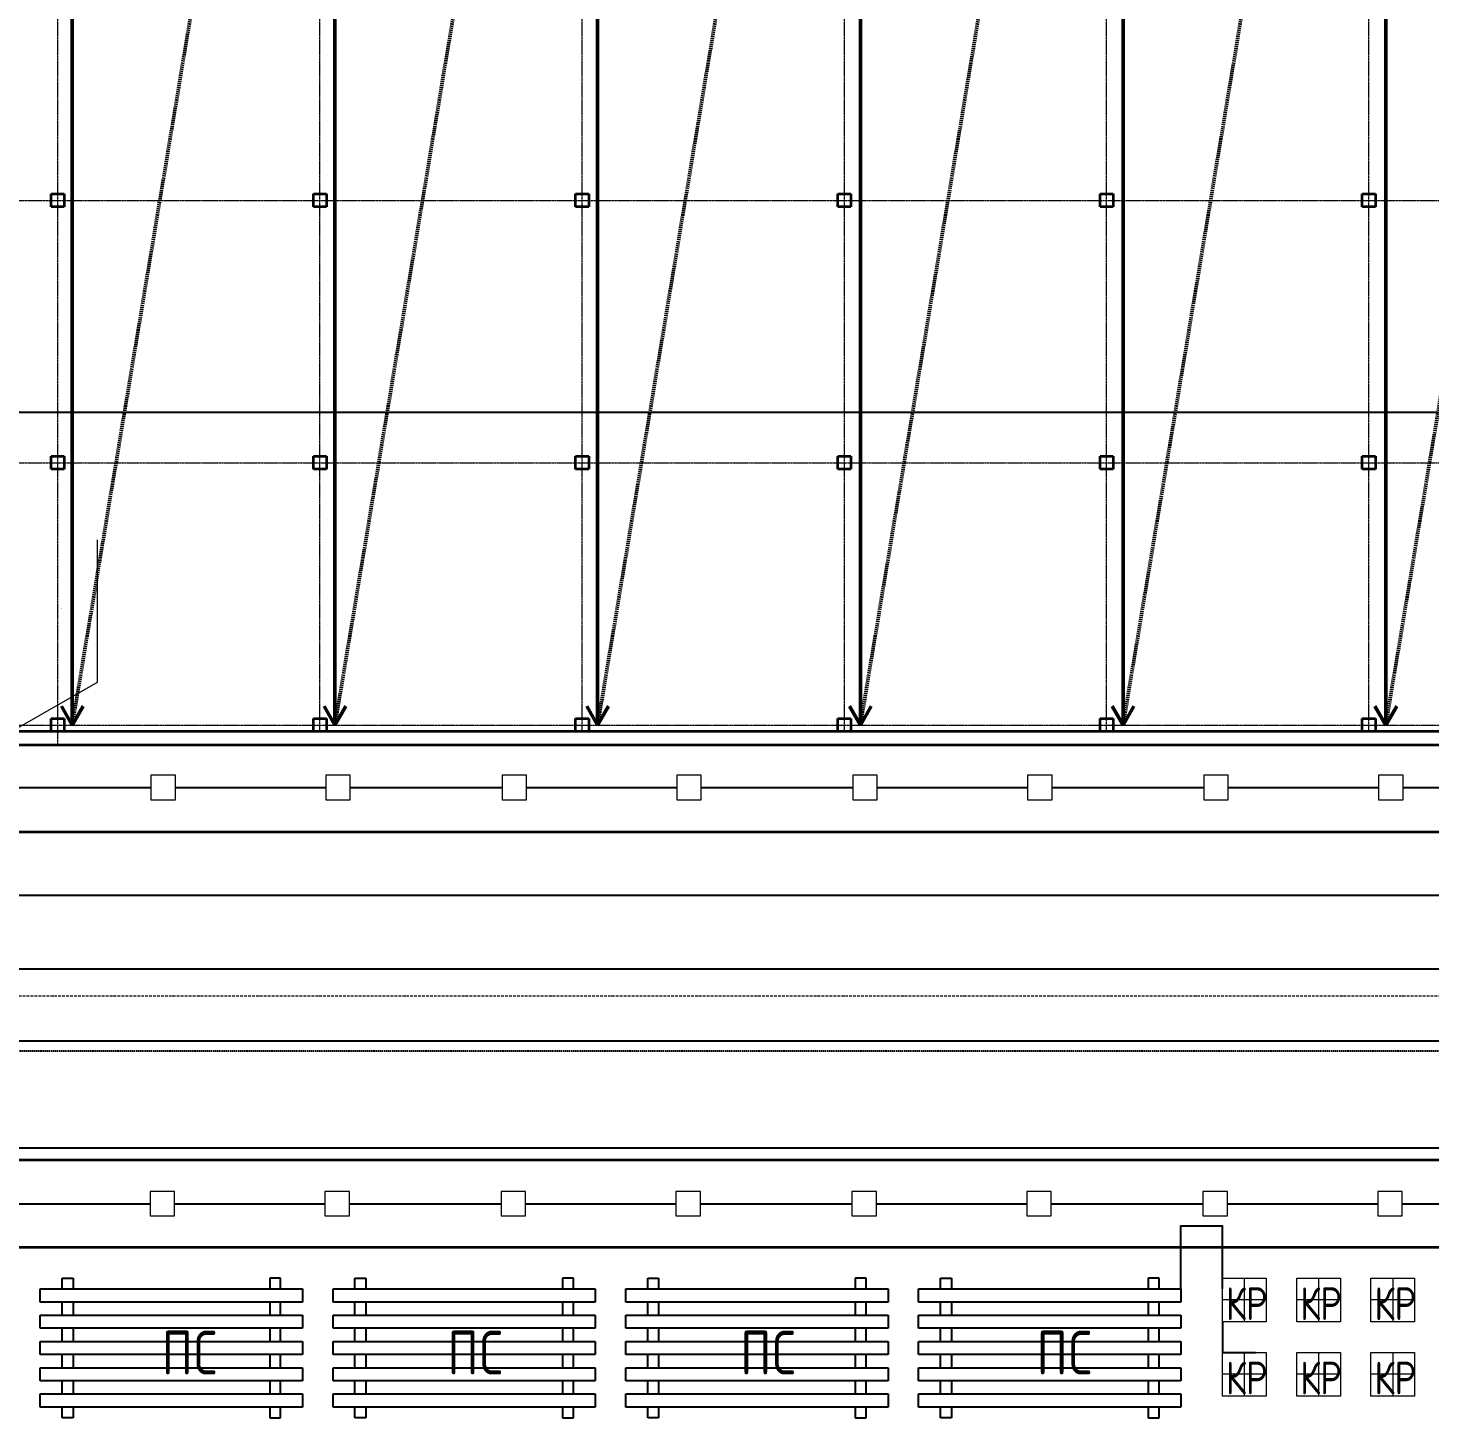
# Model space of a CAD drawing. Header units: millimetres. Extents: x -345369 to 252202, y 74562 to 424723.
# Drawn here: x -326359 to -319943, y 217933 to 224291 of the extents above; entities that cross this region are included whole.
import ezdxf

# ---------------------------------------------------------------- set-up
doc = ezdxf.new("R2010")
doc.units = ezdxf.units.MM
for name, pattern in [('ACAD_ISO10W100', [18, 12, -3, 0, -3]), ('DASHED2', [9.525, 6.35, -3.175]), ('GOST2.303 6', [12, 8, -1.5, 1, -1.5]), ('невидимая', [9.525, 6.35, -3.175])]:
    doc.linetypes.add(name, pattern=pattern)
doc.layers.add('0.3 мм', color=7, linetype='Continuous', lineweight=30)
doc.layers.add('1', color=7, linetype='Continuous')
doc.styles.add('2.5', font='isocpeur.TTF', dxfattribs={"height": 2})
doc.styles.add('ISOCPEUR', font='isocpeur.TTF', dxfattribs={"width": 0.8})
doc.dimstyles.new('М500 стройгенп', dxfattribs={"dimtxt": 2, "dimasz": 2, "dimexe": 1.25, "dimexo": 0.625, "dimtad": 1, "dimlfac": 500, "dimtxsty": '2.5', "dimblk": 'ARCHTICK', "dimcen": 2.5, "dimadec": 0, "dimazin": 0, "dimtfac": 1, "dimtmove": 0, "dimatfit": 3, "dimfxl": 1, "dimarcsym": 0})

# ---------------------------------------------------------------- blocks, each defined once
blk = doc.blocks.new('_ArchTick')
at = {"color": 0, "linetype": 'ByBlock', "const_width": 0.15}
blk.add_lwpolyline([(-0.5, -0.5), (0.5, 0.5)], dxfattribs=at)
blk = doc.blocks.new('*D576')
at = {"color": 0, "lineweight": -2, "transparency": 16777216}
for p, q in [((-329820.6, 222533.2), (-329820.6, 222533.8)), ((-308023.4, 222532.5), (-329820.6, 222532.5)), ((-308023.4, 222533.2), (-308023.4, 222533.8))]:
    blk.add_line(p, q, dxfattribs=at)
at = {"layer": 'Defpoints', "color": 0, "transparency": 16777216}
for p in [(-329820.6, 222532.5), (-329820.6, 222532.5), (-308023.4, 222532.5)]:
    blk.add_point(p, dxfattribs=at)
at = {"color": 0, "lineweight": -2, "transparency": 16777216, "xscale": 2, "yscale": 2, "zscale": 2, "rotation": 180}
blk.add_blockref('_ArchTick', (-329820.6, 222532.5), dxfattribs=at)
at = {"color": 0, "lineweight": -2, "transparency": 16777216, "xscale": 2, "yscale": 2, "zscale": 2}
blk.add_blockref('_ArchTick', (-308023.4, 222532.5), dxfattribs=at)
at = {"color": 0, "lineweight": 15, "transparency": 16777216, "insert": (-318922, 222534.2), "char_height": 2, "attachment_point": 5, "style": '2.5'}
blk.add_mtext('109000', dxfattribs=at)
blk = doc.blocks.new('*D659')
at = {"color": 0, "lineweight": -2, "transparency": 16777216}
for p, q in [((-321083.4, 218523.2), (-321083.4, 218813)), ((-321083.4, 218811.7), (-320893.4, 218811.7)), ((-320893.4, 218523.2), (-320893.4, 218813))]:
    blk.add_line(p, q, dxfattribs=at)
at = {"layer": 'Defpoints', "color": 0, "transparency": 16777216}
for p in [(-320893.4, 218811.7), (-321083.4, 218522.6), (-320893.4, 218522.6)]:
    blk.add_point(p, dxfattribs=at)
at = {"color": 0, "lineweight": -2, "transparency": 16777216, "xscale": 2, "yscale": 2, "zscale": 2, "rotation": 180}
blk.add_blockref('_ArchTick', (-321083.4, 218811.7), dxfattribs=at)
at = {"color": 0, "lineweight": -2, "transparency": 16777216, "xscale": 2, "yscale": 2, "zscale": 2}
blk.add_blockref('_ArchTick', (-320893.4, 218811.7), dxfattribs=at)
at = {"color": 0, "lineweight": 25, "transparency": 16777216, "insert": (-320988.4, 218813.4), "char_height": 2, "attachment_point": 5, "style": '2.5'}
blk.add_mtext('95000', dxfattribs=at)
blk = doc.blocks.new('*D683')
at = {"color": 0, "lineweight": -2, "transparency": 16777216}
for p, q in [((-328372.9, 219863.2), (-328372.9, 219988.8)), ((-328372.9, 219987.6), (-309473.9, 219987.6)), ((-309473.9, 219863.2), (-309473.9, 219988.8))]:
    blk.add_line(p, q, dxfattribs=at)
at = {"layer": 'Defpoints', "color": 0, "transparency": 16777216}
for p in [(-309473.9, 219987.6), (-328372.9, 219862.6), (-309473.9, 219862.6)]:
    blk.add_point(p, dxfattribs=at)
at = {"color": 0, "lineweight": -2, "transparency": 16777216, "xscale": 2, "yscale": 2, "zscale": 2, "rotation": 180}
blk.add_blockref('_ArchTick', (-328372.9, 219987.6), dxfattribs=at)
at = {"color": 0, "lineweight": -2, "transparency": 16777216, "xscale": 2, "yscale": 2, "zscale": 2}
blk.add_blockref('_ArchTick', (-309473.9, 219987.6), dxfattribs=at)
at = {"color": 0, "lineweight": 20, "transparency": 16777216, "insert": (-318923.4, 219989.2), "char_height": 2, "attachment_point": 5, "style": '2.5'}
blk.add_mtext('94500', dxfattribs=at)
blk = doc.blocks.new('*D684')
at = {"color": 0, "lineweight": -2, "transparency": 16777216}
for p, q in [((-329548.4, 220612), (-329548.4, 220322.5)), ((-308298.4, 220612), (-308298.4, 220322.5)), ((-329548.4, 220323.7), (-308298.4, 220323.7))]:
    blk.add_line(p, q, dxfattribs=at)
at = {"layer": 'Defpoints', "color": 0, "transparency": 16777216}
for p in [(-329548.4, 220612.6), (-308298.4, 220612.6), (-308298.4, 220323.7)]:
    blk.add_point(p, dxfattribs=at)
at = {"color": 0, "lineweight": -2, "transparency": 16777216, "xscale": 2, "yscale": 2, "zscale": 2, "rotation": 180}
blk.add_blockref('_ArchTick', (-329548.4, 220323.7), dxfattribs=at)
at = {"color": 0, "lineweight": -2, "transparency": 16777216, "xscale": 2, "yscale": 2, "zscale": 2}
blk.add_blockref('_ArchTick', (-308298.4, 220323.7), dxfattribs=at)
at = {"color": 0, "lineweight": 20, "transparency": 16777216, "insert": (-318923.4, 220325.3), "char_height": 2, "attachment_point": 5, "style": '2.5'}
blk.add_mtext('10625000', dxfattribs=at)
blk = doc.blocks.new('*D598')
at = {"color": 0, "lineweight": -2, "transparency": 16777216}
for p, q in [((-326417, 221102.6), (-326417.6, 221102.6)), ((-326416.4, 221072.6), (-326416.4, 221102.6)), ((-326417, 221072.6), (-326417.6, 221072.6))]:
    blk.add_line(p, q, dxfattribs=at)
at = {"layer": 'Defpoints', "color": 0, "transparency": 16777216}
for p in [(-326416.4, 221102.6), (-326416.4, 221102.6), (-326416.4, 221072.6)]:
    blk.add_point(p, dxfattribs=at)
at = {"color": 0, "lineweight": -2, "transparency": 16777216, "xscale": 2, "yscale": 2, "zscale": 2}
for p, rotation in [((-326416.4, 221102.6), 90), ((-326416.4, 221072.6), 270)]:
    blk.add_blockref('_ArchTick', p, dxfattribs=dict(at, rotation=rotation))
at = {"color": 0, "lineweight": 20, "transparency": 16777216, "insert": (-326207.1, 221635.4), "char_height": 2, "attachment_point": 5, "rotation": 90, "style": '2.5'}
blk.add_mtext('200', dxfattribs=at)
blk = doc.blocks.new('*D599')
at = {"color": 0, "lineweight": -2, "transparency": 16777216}
for p, q in [((-329823.4, 220319), (-329823.4, 219654.3)), ((-319023.4, 220319), (-319023.4, 219654.3)), ((-319023.4, 219655.5), (-329823.4, 219655.5))]:
    blk.add_line(p, q, dxfattribs=at)
at = {"layer": 'Defpoints', "color": 0, "transparency": 16777216}
for p in [(-329823.4, 220319.7), (-319023.4, 220319.7), (-329823.4, 219655.5)]:
    blk.add_point(p, dxfattribs=at)
at = {"color": 0, "lineweight": -2, "transparency": 16777216, "xscale": 2, "yscale": 2, "zscale": 2, "rotation": 180}
blk.add_blockref('_ArchTick', (-329823.4, 219655.5), dxfattribs=at)
at = {"color": 0, "lineweight": -2, "transparency": 16777216, "xscale": 2, "yscale": 2, "zscale": 2}
blk.add_blockref('_ArchTick', (-319023.4, 219655.5), dxfattribs=at)
at = {"color": 0, "lineweight": 20, "transparency": 16777216, "insert": (-324423.4, 219657.2), "char_height": 2, "attachment_point": 5, "style": '2.5'}
blk.add_mtext('5400000', dxfattribs=at)
blk = doc.blocks.new('*D600')
at = {"color": 0, "lineweight": -2, "transparency": 16777216}
for p, q in [((-308023.4, 223598), (-308023.4, 219166.8)), ((-329823.4, 219654.9), (-329823.4, 219166.8)), ((-329823.4, 219168), (-308023.4, 219168))]:
    blk.add_line(p, q, dxfattribs=at)
at = {"layer": 'Defpoints', "color": 0, "transparency": 16777216}
for p in [(-308023.4, 223598.7), (-329823.4, 219655.5), (-308023.4, 219168)]:
    blk.add_point(p, dxfattribs=at)
at = {"color": 0, "lineweight": -2, "transparency": 16777216, "xscale": 2, "yscale": 2, "zscale": 2, "rotation": 180}
blk.add_blockref('_ArchTick', (-329823.4, 219168), dxfattribs=at)
at = {"color": 0, "lineweight": -2, "transparency": 16777216, "xscale": 2, "yscale": 2, "zscale": 2}
blk.add_blockref('_ArchTick', (-308023.4, 219168), dxfattribs=at)
at = {"color": 0, "lineweight": 20, "transparency": 16777216, "insert": (-318923.4, 219169.6), "char_height": 2, "attachment_point": 5, "style": '2.5'}
blk.add_mtext('10900000', dxfattribs=at)

msp = doc.modelspace()

# ---------------------------------------------------------------- linework, layer by layer
at = {"linetype": 'GOST2.303 6', "lineweight": 20}
for p, q in [((-326223.408323, 221012.578109), (-326223.408323, 228302.578109)), ((-325023.408323, 221072.578109), (-325023.408323, 228302.578109)), ((-323823.408323, 221072.578109), (-323823.408323, 228302.578109)), ((-322623.408323, 221072.578109), (-322623.408323, 228302.578109)), ((-321423.408323, 221072.578109), (-321423.408323, 228302.578109)), ((-320223.408323, 221072.578109), (-320223.408323, 228302.578109)), ((-329853.408323, 223502.578109), (-308822.519115, 223502.578109)), ((-329853.408323, 222302.578109), (-309144.053104, 222302.578109)), ((-329823.408323, 221102.578109), (-309465.587092, 221102.578109)), ((-329823.408323, 221102.578109), (-309465.587092, 221102.578109))]:
    msp.add_line(p, q, dxfattribs=at)
at = {"lineweight": 50}
for p, q in [((-326156.894628, 221102.578109), (-326156.894628, 228302.578109)), ((-324954.648145, 221102.578109), (-324954.648145, 228302.578109)), ((-323752.401663, 221102.578109), (-323752.401663, 228302.578109)), ((-322550.15518, 221102.578109), (-322550.15518, 228302.578109)), ((-321347.908698, 221102.578109), (-321347.908698, 228302.578109)), ((-320145.662215, 221102.578109), (-320145.662215, 228302.578109)), ((-326156.894628, 221102.578109), (-326206.894628, 221189.180649)), ((-326156.894628, 221102.578109), (-326106.894628, 221189.180649)), ((-324954.648145, 221102.578109), (-325004.648145, 221189.180649)), ((-324954.648145, 221102.578109), (-324904.648145, 221189.180649)), ((-323752.401663, 221102.578109), (-323802.401663, 221189.180649)), ((-323752.401663, 221102.578109), (-323702.401663, 221189.180649)), ((-322550.15518, 221102.578109), (-322600.15518, 221189.180649)), ((-322550.15518, 221102.578109), (-322500.15518, 221189.180649)), ((-321347.908698, 221102.578109), (-321397.908698, 221189.180649)), ((-321347.908698, 221102.578109), (-321297.908698, 221189.180649)), ((-320145.662215, 221102.578109), (-320195.662215, 221189.180649)), ((-320145.662215, 221102.578109), (-320095.662215, 221189.180649))]:
    msp.add_line(p, q, dxfattribs=at)
at = {"linetype": 'невидимая', "lineweight": 50}
for p, q in [((-326156.894628, 221102.578109), (-324954.648145, 228302.578109)), ((-324954.648145, 221102.578109), (-323752.401663, 228302.578109)), ((-323752.401663, 221102.578109), (-322550.15518, 228302.578109)), ((-322550.15518, 221102.578109), (-321347.908698, 228302.578109)), ((-321347.908698, 221102.578109), (-320145.662215, 228302.578109)), ((-320145.662215, 221102.578109), (-318943.415732, 228302.578109))]:
    msp.add_line(p, q, dxfattribs=at)
at = {"lineweight": 35}
for p, q in [((-326253.408323, 223532.578109), (-326193.408323, 223532.578109)), ((-326253.408323, 223472.578109), (-326253.408323, 223532.578109)), ((-326193.408323, 223532.578109), (-326193.408323, 223472.578109)), ((-325053.408323, 223532.578109), (-324993.408323, 223532.578109)), ((-325053.408323, 223472.578109), (-325053.408323, 223532.578109)), ((-324993.408323, 223532.578109), (-324993.408323, 223472.578109)), ((-323853.408323, 223532.578109), (-323793.408323, 223532.578109)), ((-323853.408323, 223472.578109), (-323853.408323, 223532.578109)), ((-323793.408323, 223532.578109), (-323793.408323, 223472.578109)), ((-322653.408323, 223532.578109), (-322593.408323, 223532.578109)), ((-322653.408323, 223472.578109), (-322653.408323, 223532.578109)), ((-322593.408323, 223532.578109), (-322593.408323, 223472.578109)), ((-321453.408323, 223532.578109), (-321393.408323, 223532.578109)), ((-321453.408323, 223472.578109), (-321453.408323, 223532.578109)), ((-321393.408323, 223532.578109), (-321393.408323, 223472.578109)), ((-320253.408323, 223532.578109), (-320193.408323, 223532.578109)), ((-320253.408323, 223472.578109), (-320253.408323, 223532.578109)), ((-320193.408323, 223532.578109), (-320193.408323, 223472.578109)), ((-326193.408323, 223472.578109), (-326253.408323, 223472.578109)), ((-324993.408323, 223472.578109), (-325053.408323, 223472.578109)), ((-323793.408323, 223472.578109), (-323853.408323, 223472.578109)), ((-322593.408323, 223472.578109), (-322653.408323, 223472.578109)), ((-321393.408323, 223472.578109), (-321453.408323, 223472.578109)), ((-320193.408323, 223472.578109), (-320253.408323, 223472.578109)), ((-326253.408323, 222332.578109), (-326193.408323, 222332.578109)), ((-326253.408323, 222272.578109), (-326253.408323, 222332.578109)), ((-326193.408323, 222332.578109), (-326193.408323, 222272.578109)), ((-325053.408323, 222332.578109), (-324993.408323, 222332.578109)), ((-325053.408323, 222272.578109), (-325053.408323, 222332.578109)), ((-324993.408323, 222332.578109), (-324993.408323, 222272.578109)), ((-323853.408323, 222332.578109), (-323793.408323, 222332.578109)), ((-323853.408323, 222272.578109), (-323853.408323, 222332.578109)), ((-323793.408323, 222332.578109), (-323793.408323, 222272.578109)), ((-322653.408323, 222332.578109), (-322593.408323, 222332.578109)), ((-322653.408323, 222272.578109), (-322653.408323, 222332.578109)), ((-322593.408323, 222332.578109), (-322593.408323, 222272.578109)), ((-321453.408323, 222332.578109), (-321393.408323, 222332.578109)), ((-321453.408323, 222272.578109), (-321453.408323, 222332.578109)), ((-321393.408323, 222332.578109), (-321393.408323, 222272.578109)), ((-320253.408323, 222332.578109), (-320193.408323, 222332.578109)), ((-320253.408323, 222272.578109), (-320253.408323, 222332.578109)), ((-320193.408323, 222332.578109), (-320193.408323, 222272.578109)), ((-326193.408323, 222272.578109), (-326253.408323, 222272.578109)), ((-324993.408323, 222272.578109), (-325053.408323, 222272.578109)), ((-323793.408323, 222272.578109), (-323853.408323, 222272.578109)), ((-322593.408323, 222272.578109), (-322653.408323, 222272.578109)), ((-321393.408323, 222272.578109), (-321453.408323, 222272.578109)), ((-320193.408323, 222272.578109), (-320253.408323, 222272.578109)), ((-326253.408323, 221132.578109), (-326193.408323, 221132.578109)), ((-326253.408323, 221072.578109), (-326253.408323, 221132.578109)), ((-326193.408323, 221132.578109), (-326193.408323, 221072.578109)), ((-325053.408323, 221132.578109), (-324993.408323, 221132.578109)), ((-325053.408323, 221072.578109), (-325053.408323, 221132.578109)), ((-324993.408323, 221132.578109), (-324993.408323, 221072.578109)), ((-323853.408323, 221132.578109), (-323793.408323, 221132.578109)), ((-323853.408323, 221072.578109), (-323853.408323, 221132.578109)), ((-323793.408323, 221132.578109), (-323793.408323, 221072.578109)), ((-322653.408323, 221132.578109), (-322593.408323, 221132.578109)), ((-322653.408323, 221072.578109), (-322653.408323, 221132.578109)), ((-322593.408323, 221132.578109), (-322593.408323, 221072.578109)), ((-321453.408323, 221132.578109), (-321393.408323, 221132.578109)), ((-321453.408323, 221072.578109), (-321453.408323, 221132.578109)), ((-321393.408323, 221132.578109), (-321393.408323, 221072.578109)), ((-320253.408323, 221132.578109), (-320193.408323, 221132.578109)), ((-320253.408323, 221072.578109), (-320253.408323, 221132.578109)), ((-320193.408323, 221132.578109), (-320193.408323, 221072.578109)), ((-309473.625442, 221072.578109), (-329853.408323, 221072.578109)), ((-309473.625442, 221072.578109), (-329853.408323, 221072.578109)), ((-326193.408323, 221072.578109), (-326253.408323, 221072.578109)), ((-324993.408323, 221072.578109), (-325053.408323, 221072.578109)), ((-323793.408323, 221072.578109), (-323853.408323, 221072.578109)), ((-322593.408323, 221072.578109), (-322653.408323, 221072.578109)), ((-321393.408323, 221072.578109), (-321453.408323, 221072.578109)), ((-320193.408323, 221072.578109), (-320253.408323, 221072.578109)), ((-329913.408323, 221012.578109), (-309489.702141, 221012.578109)), ((-318923.408323, 220612.578109), (-329548.408323, 220612.578109)), ((-318923.408323, 219112.578109), (-329548.408323, 219112.578109)), ((-318923.408323, 218712.578109), (-329123.408323, 218712.578109))]:
    msp.add_line(p, q, dxfattribs=at)
at = {"lineweight": 20}
for p, q in [((-326041.399816, 221298.681064), (-326041.399816, 221949.035578)), ((-326416.399816, 221083.131013), (-326041.399816, 221298.681064)), ((-325684.865542, 220872.654223), (-325796.865356, 220872.654223)), ((-324078.069067, 220872.654223), (-324190.06888, 220872.654223)), ((-322472.866729, 220872.654223), (-322584.866542, 220872.654223)), ((-320866.210912, 220872.654223), (-320978.210726, 220872.654223)), ((-325684.865542, 220816.654316), (-324996.866689, 220816.654316)), ((-324078.069067, 220816.654316), (-323390.070214, 220816.654316)), ((-322472.866729, 220816.654316), (-321784.867875, 220816.654316)), ((-320866.210912, 220816.654316), (-320178.212059, 220816.654316)), ((-325688.831711, 218968.578016), (-325800.831525, 218968.578016)), ((-325688.831711, 218912.578109), (-325000.832858, 218912.578109)), ((-324082.035236, 218968.578016), (-324194.035049, 218968.578016)), ((-324082.035236, 218912.578109), (-323394.036383, 218912.578109)), ((-322476.832898, 218968.578016), (-322588.832711, 218968.578016)), ((-322476.832898, 218912.578109), (-321788.834044, 218912.578109)), ((-320870.177081, 218968.578016), (-320982.176895, 218968.578016)), ((-320870.177081, 218912.578109), (-320182.178228, 218912.578109))]:
    msp.add_line(p, q, dxfattribs=at)
at = {"lineweight": 13}
for p, q in [((-325796.865356, 220872.654223), (-325796.865356, 220760.654409)), ((-325684.865542, 220760.654409), (-325684.865542, 220872.654223)), ((-324884.866876, 220872.654223), (-324996.866689, 220872.654223)), ((-324996.866689, 220872.654223), (-324996.866689, 220760.654409)), ((-324884.866876, 220760.654409), (-324884.866876, 220872.654223)), ((-324190.06888, 220872.654223), (-324190.06888, 220760.654409)), ((-324078.069067, 220760.654409), (-324078.069067, 220872.654223)), ((-323278.0704, 220872.654223), (-323390.070214, 220872.654223)), ((-323390.070214, 220872.654223), (-323390.070214, 220760.654409)), ((-323278.0704, 220760.654409), (-323278.0704, 220872.654223)), ((-322584.866542, 220872.654223), (-322584.866542, 220760.654409)), ((-322472.866729, 220760.654409), (-322472.866729, 220872.654223)), ((-321672.868062, 220872.654223), (-321784.867875, 220872.654223)), ((-321784.867875, 220872.654223), (-321784.867875, 220760.654409)), ((-321672.868062, 220760.654409), (-321672.868062, 220872.654223)), ((-320978.210726, 220872.654223), (-320978.210726, 220760.654409)), ((-320866.210912, 220760.654409), (-320866.210912, 220872.654223)), ((-320066.212246, 220872.654223), (-320178.212059, 220872.654223)), ((-320178.212059, 220872.654223), (-320178.212059, 220760.654409)), ((-320066.212246, 220760.654409), (-320066.212246, 220872.654223)), ((-325796.865356, 220760.654409), (-325684.865542, 220760.654409)), ((-324996.866689, 220760.654409), (-324884.866876, 220760.654409)), ((-324190.06888, 220760.654409), (-324078.069067, 220760.654409)), ((-323390.070214, 220760.654409), (-323278.0704, 220760.654409)), ((-322584.866542, 220760.654409), (-322472.866729, 220760.654409)), ((-321784.867875, 220760.654409), (-321672.868062, 220760.654409)), ((-320978.210726, 220760.654409), (-320866.210912, 220760.654409)), ((-320178.212059, 220760.654409), (-320066.212246, 220760.654409)), ((-325800.831525, 218968.578016), (-325800.831525, 218856.578202)), ((-325688.831711, 218856.578202), (-325688.831711, 218968.578016)), ((-324888.833045, 218968.578016), (-325000.832858, 218968.578016)), ((-325000.832858, 218968.578016), (-325000.832858, 218856.578202)), ((-324888.833045, 218856.578202), (-324888.833045, 218968.578016)), ((-324194.035049, 218968.578016), (-324194.035049, 218856.578202)), ((-324082.035236, 218856.578202), (-324082.035236, 218968.578016)), ((-323282.036569, 218968.578016), (-323394.036383, 218968.578016)), ((-323394.036383, 218968.578016), (-323394.036383, 218856.578202)), ((-323282.036569, 218856.578202), (-323282.036569, 218968.578016)), ((-322588.832711, 218968.578016), (-322588.832711, 218856.578202)), ((-322476.832898, 218856.578202), (-322476.832898, 218968.578016)), ((-321676.834231, 218968.578016), (-321788.834044, 218968.578016)), ((-321788.834044, 218968.578016), (-321788.834044, 218856.578202)), ((-321676.834231, 218856.578202), (-321676.834231, 218968.578016)), ((-320982.176895, 218968.578016), (-320982.176895, 218856.578202)), ((-320870.177081, 218856.578202), (-320870.177081, 218968.578016)), ((-320070.178415, 218968.578016), (-320182.178228, 218968.578016)), ((-320182.178228, 218968.578016), (-320182.178228, 218856.578202)), ((-320070.178415, 218856.578202), (-320070.178415, 218968.578016)), ((-325800.831525, 218856.578202), (-325688.831711, 218856.578202)), ((-325000.832858, 218856.578202), (-324888.833045, 218856.578202)), ((-324194.035049, 218856.578202), (-324082.035236, 218856.578202)), ((-323394.036383, 218856.578202), (-323282.036569, 218856.578202)), ((-322588.832711, 218856.578202), (-322476.832898, 218856.578202)), ((-321788.834044, 218856.578202), (-321676.834231, 218856.578202)), ((-320982.176895, 218856.578202), (-320870.177081, 218856.578202)), ((-320182.178228, 218856.578202), (-320070.178415, 218856.578202)), ((-320893.408323, 218372.578442), (-320893.408323, 218572.578109)), ((-320893.408323, 218572.578109), (-320693.408656, 218572.578109)), ((-320793.40849, 218572.578109), (-320793.40849, 218372.578442)), ((-320693.408656, 218572.578109), (-320693.408656, 218372.578442)), ((-320553.408656, 218372.578442), (-320553.408656, 218572.578109)), ((-320553.408656, 218572.578109), (-320353.40899, 218572.578109)), ((-320453.408823, 218572.578109), (-320453.408823, 218372.578442)), ((-320353.40899, 218572.578109), (-320353.40899, 218372.578442)), ((-320213.40899, 218372.578442), (-320213.40899, 218572.578109)), ((-320213.40899, 218572.578109), (-320013.409323, 218572.578109)), ((-320113.409156, 218572.578109), (-320113.409156, 218372.578442)), ((-320013.409323, 218572.578109), (-320013.409323, 218372.578442)), ((-320693.408656, 218472.578276), (-320893.408323, 218472.578276)), ((-320353.40899, 218472.578276), (-320553.408656, 218472.578276)), ((-320013.409323, 218472.578276), (-320213.40899, 218472.578276)), ((-320693.408656, 218372.578442), (-320893.408323, 218372.578442)), ((-320353.40899, 218372.578442), (-320553.408656, 218372.578442)), ((-320013.409323, 218372.578442), (-320213.40899, 218372.578442)), ((-320893.408323, 218032.578776), (-320893.408323, 218232.578442)), ((-320893.408323, 218232.578442), (-320693.408656, 218232.578442)), ((-320793.40849, 218232.578442), (-320793.40849, 218032.578776)), ((-320693.408656, 218232.578442), (-320693.408656, 218032.578776)), ((-320553.408656, 218032.578776), (-320553.408656, 218232.578442)), ((-320553.408656, 218232.578442), (-320353.40899, 218232.578442)), ((-320453.408823, 218232.578442), (-320453.408823, 218032.578776)), ((-320353.40899, 218232.578442), (-320353.40899, 218032.578776)), ((-320213.40899, 218032.578776), (-320213.40899, 218232.578442)), ((-320213.40899, 218232.578442), (-320013.409323, 218232.578442)), ((-320113.409156, 218232.578442), (-320113.409156, 218032.578776)), ((-320013.409323, 218232.578442), (-320013.409323, 218032.578776)), ((-320693.408656, 218132.578609), (-320893.408323, 218132.578609)), ((-320353.40899, 218132.578609), (-320553.408656, 218132.578609)), ((-320013.409323, 218132.578609), (-320213.40899, 218132.578609)), ((-320693.408656, 218032.578776), (-320893.408323, 218032.578776)), ((-320353.40899, 218032.578776), (-320553.408656, 218032.578776)), ((-320013.409323, 218032.578776), (-320213.40899, 218032.578776))]:
    msp.add_line(p, q, dxfattribs=at)
at = {"lineweight": 25}
for p, q in [((-326489.975441, 220816.654316), (-325796.865356, 220816.654316)), ((-325684.865542, 220816.654316), (-324996.866689, 220816.654316)), ((-324884.866876, 220816.654316), (-324190.06888, 220816.654316)), ((-324078.069067, 220816.654316), (-323390.070214, 220816.654316)), ((-323278.0704, 220816.654316), (-322584.866542, 220816.654316)), ((-322472.866729, 220816.654316), (-321784.867875, 220816.654316)), ((-321672.868062, 220816.654316), (-320978.210726, 220816.654316)), ((-320866.210912, 220816.654316), (-320178.212059, 220816.654316)), ((-320066.212246, 220816.654316), (-319376.102889, 220816.654316)), ((-326493.94161, 218912.578109), (-325800.831525, 218912.578109)), ((-325688.831711, 218912.578109), (-325000.832858, 218912.578109)), ((-324888.833045, 218912.578109), (-324194.035049, 218912.578109)), ((-324082.035236, 218912.578109), (-323394.036383, 218912.578109)), ((-323282.036569, 218912.578109), (-322588.832711, 218912.578109)), ((-322476.832898, 218912.578109), (-321788.834044, 218912.578109)), ((-321676.834231, 218912.578109), (-320982.176895, 218912.578109)), ((-320870.177081, 218912.578109), (-320182.178228, 218912.578109)), ((-320070.178415, 218912.578109), (-319380.069058, 218912.578109)), ((-320893.408323, 218372.578442), (-320893.408323, 218232.578442)), ((-320893.408323, 218232.578442), (-320741.132804, 218232.578442))]:
    msp.add_line(p, q, dxfattribs=at)
at = {"linetype": 'ACAD_ISO10W100', "lineweight": 20}
msp.add_line((-308398.408323, 219862.578109), (-329448.408323, 219862.578109), dxfattribs=at)
at = {"linetype": 'DASHED2', "lineweight": 25}
msp.add_line((-331313.408323, 219612.578109), (-306533.408323, 219612.578109), dxfattribs=at)
at = {"layer": '0.3 мм', "lineweight": 25}
for p, q in [((-326203.408323, 218522.578109), (-326203.408323, 218572.578109)), ((-326203.408323, 218572.578109), (-326153.408323, 218572.578109)), ((-326153.408323, 218572.578109), (-326153.408323, 218522.578109)), ((-325203.408323, 218572.578109), (-325253.408323, 218572.578109)), ((-325253.408323, 218572.578109), (-325253.408323, 218522.578109)), ((-325203.408323, 218522.578109), (-325203.408323, 218572.578109)), ((-324863.408323, 218522.578109), (-324863.408323, 218572.578109)), ((-324863.408323, 218572.578109), (-324813.408323, 218572.578109)), ((-324813.408323, 218572.578109), (-324813.408323, 218522.578109)), ((-323863.408323, 218572.578109), (-323913.408323, 218572.578109)), ((-323913.408323, 218572.578109), (-323913.408323, 218522.578109)), ((-323863.408323, 218522.578109), (-323863.408323, 218572.578109)), ((-323523.408323, 218522.578109), (-323523.408323, 218572.578109)), ((-323523.408323, 218572.578109), (-323473.408323, 218572.578109)), ((-323473.408323, 218572.578109), (-323473.408323, 218522.578109)), ((-322523.408323, 218572.578109), (-322573.408323, 218572.578109)), ((-322573.408323, 218572.578109), (-322573.408323, 218522.578109)), ((-322523.408323, 218522.578109), (-322523.408323, 218572.578109)), ((-322183.408323, 218522.578109), (-322183.408323, 218572.578109)), ((-322183.408323, 218572.578109), (-322133.408323, 218572.578109)), ((-322133.408323, 218572.578109), (-322133.408323, 218522.578109)), ((-321183.408323, 218572.578109), (-321233.408323, 218572.578109)), ((-321233.408323, 218572.578109), (-321233.408323, 218522.578109)), ((-321183.408323, 218522.578109), (-321183.408323, 218572.578109)), ((-326303.408323, 218522.578109), (-325103.408323, 218522.578109)), ((-326303.408323, 218462.578109), (-326303.408323, 218522.578109)), ((-325103.408323, 218462.578109), (-326303.408323, 218462.578109)), ((-326203.408323, 218402.578109), (-326203.408323, 218462.578109)), ((-326153.408323, 218462.578109), (-326153.408323, 218402.578109)), ((-325253.408323, 218462.578109), (-325253.408323, 218402.578109)), ((-325203.408323, 218402.578109), (-325203.408323, 218462.578109)), ((-325103.408323, 218522.578109), (-325103.408323, 218462.578109)), ((-325103.408323, 218522.578109), (-325103.408323, 218495.905551)), ((-324963.408323, 218522.578109), (-323763.408323, 218522.578109)), ((-324963.408323, 218462.578109), (-324963.408323, 218522.578109)), ((-323763.408323, 218462.578109), (-324963.408323, 218462.578109)), ((-324863.408323, 218402.578109), (-324863.408323, 218462.578109)), ((-324813.408323, 218462.578109), (-324813.408323, 218402.578109)), ((-323913.408323, 218462.578109), (-323913.408323, 218402.578109)), ((-323863.408323, 218402.578109), (-323863.408323, 218462.578109)), ((-323763.408323, 218522.578109), (-323763.408323, 218462.578109)), ((-323763.408323, 218522.578109), (-323763.408323, 218495.905551)), ((-323623.408323, 218522.578109), (-322423.408323, 218522.578109)), ((-323623.408323, 218462.578109), (-323623.408323, 218522.578109)), ((-322423.408323, 218462.578109), (-323623.408323, 218462.578109)), ((-323523.408323, 218402.578109), (-323523.408323, 218462.578109)), ((-323473.408323, 218462.578109), (-323473.408323, 218402.578109)), ((-322573.408323, 218462.578109), (-322573.408323, 218402.578109)), ((-322523.408323, 218402.578109), (-322523.408323, 218462.578109)), ((-322423.408323, 218522.578109), (-322423.408323, 218462.578109)), ((-322423.408323, 218522.578109), (-322423.408323, 218495.905551)), ((-322283.408323, 218522.578109), (-321083.408323, 218522.578109)), ((-322283.408323, 218462.578109), (-322283.408323, 218522.578109)), ((-321083.408323, 218462.578109), (-322283.408323, 218462.578109)), ((-322183.408323, 218402.578109), (-322183.408323, 218462.578109)), ((-322133.408323, 218462.578109), (-322133.408323, 218402.578109)), ((-321233.408323, 218462.578109), (-321233.408323, 218402.578109)), ((-321183.408323, 218402.578109), (-321183.408323, 218462.578109)), ((-321083.408323, 218522.578109), (-321083.408323, 218462.578109)), ((-321083.408323, 218522.578109), (-321083.408323, 218495.905551)), ((-326303.408323, 218402.578109), (-325103.408323, 218402.578109)), ((-326303.408323, 218342.578109), (-326303.408323, 218402.578109)), ((-325103.408323, 218402.578109), (-325103.408323, 218342.578109)), ((-324963.408323, 218402.578109), (-323763.408323, 218402.578109)), ((-324963.408323, 218342.578109), (-324963.408323, 218402.578109)), ((-323763.408323, 218402.578109), (-323763.408323, 218342.578109)), ((-323623.408323, 218402.578109), (-322423.408323, 218402.578109)), ((-323623.408323, 218342.578109), (-323623.408323, 218402.578109)), ((-322423.408323, 218402.578109), (-322423.408323, 218342.578109)), ((-322283.408323, 218402.578109), (-321083.408323, 218402.578109)), ((-322283.408323, 218342.578109), (-322283.408323, 218402.578109)), ((-321083.408323, 218402.578109), (-321083.408323, 218342.578109)), ((-325103.408323, 218342.578109), (-326303.408323, 218342.578109)), ((-326203.408323, 218282.578109), (-326203.408323, 218342.578109)), ((-326153.408323, 218342.578109), (-326153.408323, 218282.578109)), ((-325253.408323, 218342.578109), (-325253.408323, 218282.578109)), ((-325203.408323, 218282.578109), (-325203.408323, 218342.578109)), ((-323763.408323, 218342.578109), (-324963.408323, 218342.578109)), ((-324863.408323, 218282.578109), (-324863.408323, 218342.578109)), ((-324813.408323, 218342.578109), (-324813.408323, 218282.578109)), ((-323913.408323, 218342.578109), (-323913.408323, 218282.578109)), ((-323863.408323, 218282.578109), (-323863.408323, 218342.578109)), ((-322423.408323, 218342.578109), (-323623.408323, 218342.578109)), ((-323523.408323, 218282.578109), (-323523.408323, 218342.578109)), ((-323473.408323, 218342.578109), (-323473.408323, 218282.578109)), ((-322573.408323, 218342.578109), (-322573.408323, 218282.578109)), ((-322523.408323, 218282.578109), (-322523.408323, 218342.578109)), ((-321083.408323, 218342.578109), (-322283.408323, 218342.578109)), ((-322183.408323, 218282.578109), (-322183.408323, 218342.578109)), ((-322133.408323, 218342.578109), (-322133.408323, 218282.578109)), ((-321233.408323, 218342.578109), (-321233.408323, 218282.578109)), ((-321183.408323, 218282.578109), (-321183.408323, 218342.578109)), ((-326303.408323, 218282.578109), (-325103.408323, 218282.578109)), ((-326303.408323, 218222.578109), (-326303.408323, 218282.578109)), ((-325103.408323, 218282.578109), (-325103.408323, 218222.578109)), ((-324963.408323, 218282.578109), (-323763.408323, 218282.578109)), ((-324963.408323, 218222.578109), (-324963.408323, 218282.578109)), ((-323763.408323, 218282.578109), (-323763.408323, 218222.578109)), ((-323623.408323, 218282.578109), (-322423.408323, 218282.578109)), ((-323623.408323, 218222.578109), (-323623.408323, 218282.578109)), ((-322423.408323, 218282.578109), (-322423.408323, 218222.578109)), ((-322283.408323, 218282.578109), (-321083.408323, 218282.578109)), ((-322283.408323, 218222.578109), (-322283.408323, 218282.578109)), ((-321083.408323, 218282.578109), (-321083.408323, 218222.578109)), ((-325103.408323, 218222.578109), (-326303.408323, 218222.578109)), ((-326203.408323, 218162.578109), (-326203.408323, 218222.578109)), ((-326153.408323, 218222.578109), (-326153.408323, 218162.578109)), ((-325253.408323, 218222.578109), (-325253.408323, 218162.578109)), ((-325203.408323, 218162.578109), (-325203.408323, 218222.578109)), ((-323763.408323, 218222.578109), (-324963.408323, 218222.578109)), ((-324863.408323, 218162.578109), (-324863.408323, 218222.578109)), ((-324813.408323, 218222.578109), (-324813.408323, 218162.578109)), ((-323913.408323, 218222.578109), (-323913.408323, 218162.578109)), ((-323863.408323, 218162.578109), (-323863.408323, 218222.578109)), ((-322423.408323, 218222.578109), (-323623.408323, 218222.578109)), ((-323523.408323, 218162.578109), (-323523.408323, 218222.578109)), ((-323473.408323, 218222.578109), (-323473.408323, 218162.578109)), ((-322573.408323, 218222.578109), (-322573.408323, 218162.578109)), ((-322523.408323, 218162.578109), (-322523.408323, 218222.578109)), ((-321083.408323, 218222.578109), (-322283.408323, 218222.578109)), ((-322183.408323, 218162.578109), (-322183.408323, 218222.578109)), ((-322133.408323, 218222.578109), (-322133.408323, 218162.578109)), ((-321233.408323, 218222.578109), (-321233.408323, 218162.578109)), ((-321183.408323, 218162.578109), (-321183.408323, 218222.578109)), ((-326303.408323, 218162.578109), (-325103.408323, 218162.578109)), ((-326303.408323, 218102.578109), (-326303.408323, 218162.578109)), ((-325103.408323, 218162.578109), (-325103.408323, 218102.578109)), ((-324963.408323, 218162.578109), (-323763.408323, 218162.578109)), ((-324963.408323, 218102.578109), (-324963.408323, 218162.578109)), ((-323763.408323, 218162.578109), (-323763.408323, 218102.578109)), ((-323623.408323, 218162.578109), (-322423.408323, 218162.578109)), ((-323623.408323, 218102.578109), (-323623.408323, 218162.578109)), ((-322423.408323, 218162.578109), (-322423.408323, 218102.578109)), ((-322283.408323, 218162.578109), (-321083.408323, 218162.578109)), ((-322283.408323, 218102.578109), (-322283.408323, 218162.578109)), ((-321083.408323, 218162.578109), (-321083.408323, 218102.578109)), ((-325103.408323, 218102.578109), (-326303.408323, 218102.578109)), ((-326203.408323, 218042.578109), (-326203.408323, 218102.578109)), ((-326153.408323, 218102.578109), (-326153.408323, 218042.578109)), ((-325253.408323, 218102.578109), (-325253.408323, 218042.578109)), ((-325203.408323, 218042.578109), (-325203.408323, 218102.578109)), ((-323763.408323, 218102.578109), (-324963.408323, 218102.578109)), ((-324863.408323, 218042.578109), (-324863.408323, 218102.578109)), ((-324813.408323, 218102.578109), (-324813.408323, 218042.578109)), ((-323913.408323, 218102.578109), (-323913.408323, 218042.578109)), ((-323863.408323, 218042.578109), (-323863.408323, 218102.578109)), ((-322423.408323, 218102.578109), (-323623.408323, 218102.578109)), ((-323523.408323, 218042.578109), (-323523.408323, 218102.578109)), ((-323473.408323, 218102.578109), (-323473.408323, 218042.578109)), ((-322573.408323, 218102.578109), (-322573.408323, 218042.578109)), ((-322523.408323, 218042.578109), (-322523.408323, 218102.578109)), ((-321083.408323, 218102.578109), (-322283.408323, 218102.578109)), ((-322183.408323, 218042.578109), (-322183.408323, 218102.578109)), ((-322133.408323, 218102.578109), (-322133.408323, 218042.578109)), ((-321233.408323, 218102.578109), (-321233.408323, 218042.578109)), ((-321183.408323, 218042.578109), (-321183.408323, 218102.578109)), ((-326303.408323, 218042.578109), (-325103.408323, 218042.578109)), ((-326303.408323, 217982.578109), (-326303.408323, 218042.578109)), ((-325103.408323, 218042.578109), (-325103.408323, 217982.578109)), ((-324963.408323, 218042.578109), (-323763.408323, 218042.578109)), ((-324963.408323, 217982.578109), (-324963.408323, 218042.578109)), ((-323763.408323, 218042.578109), (-323763.408323, 217982.578109)), ((-323623.408323, 218042.578109), (-322423.408323, 218042.578109)), ((-323623.408323, 217982.578109), (-323623.408323, 218042.578109)), ((-322423.408323, 218042.578109), (-322423.408323, 217982.578109)), ((-322283.408323, 218042.578109), (-321083.408323, 218042.578109)), ((-322283.408323, 217982.578109), (-322283.408323, 218042.578109)), ((-321083.408323, 218042.578109), (-321083.408323, 217982.578109)), ((-325103.408323, 217982.578109), (-326303.408323, 217982.578109)), ((-326203.408323, 217932.578109), (-326203.408323, 217982.578109)), ((-326153.408323, 217982.578109), (-326153.408323, 217932.578109)), ((-325253.408323, 217982.578109), (-325253.408323, 217932.578109)), ((-325203.408323, 217932.578109), (-325203.408323, 217982.578109)), ((-323763.408323, 217982.578109), (-324963.408323, 217982.578109)), ((-324863.408323, 217932.578109), (-324863.408323, 217982.578109)), ((-324813.408323, 217982.578109), (-324813.408323, 217932.578109)), ((-323913.408323, 217982.578109), (-323913.408323, 217932.578109)), ((-323863.408323, 217932.578109), (-323863.408323, 217982.578109)), ((-322423.408323, 217982.578109), (-323623.408323, 217982.578109)), ((-323523.408323, 217932.578109), (-323523.408323, 217982.578109)), ((-323473.408323, 217982.578109), (-323473.408323, 217932.578109)), ((-322573.408323, 217982.578109), (-322573.408323, 217932.578109)), ((-322523.408323, 217932.578109), (-322523.408323, 217982.578109)), ((-321083.408323, 217982.578109), (-322283.408323, 217982.578109)), ((-322183.408323, 217932.578109), (-322183.408323, 217982.578109)), ((-322133.408323, 217982.578109), (-322133.408323, 217932.578109)), ((-321233.408323, 217982.578109), (-321233.408323, 217932.578109)), ((-321183.408323, 217932.578109), (-321183.408323, 217982.578109)), ((-326153.408323, 217932.578109), (-326203.408323, 217932.578109)), ((-325253.408323, 217932.578109), (-325203.408323, 217932.578109)), ((-324813.408323, 217932.578109), (-324863.408323, 217932.578109)), ((-323913.408323, 217932.578109), (-323863.408323, 217932.578109)), ((-323473.408323, 217932.578109), (-323523.408323, 217932.578109)), ((-322573.408323, 217932.578109), (-322523.408323, 217932.578109)), ((-322133.408323, 217932.578109), (-322183.408323, 217932.578109)), ((-321233.408323, 217932.578109), (-321183.408323, 217932.578109))]:
    msp.add_line(p, q, dxfattribs=at)

# ---------------------------------------------------------------- texts
at = {"layer": '1', "width": 33551.99764857, "attachment_point": 1, "style": 'ISOCPEUR'}
for s, insert, char_height in [('КР', (-320877.584957, 218530.34632), 150), ('КР', (-320537.58529, 218530.34632), 150), ('КР', (-320197.585624, 218530.34632), 150), ('ПC', (-325747.071302, 218331.354126), 200), ('ПC', (-324439.229864, 218331.354126), 200), ('ПC', (-323099.257872, 218331.354126), 200), ('ПC', (-321743.140677, 218331.354126), 200), ('КР', (-320877.584957, 218190.346653), 150), ('КР', (-320537.58529, 218190.346653), 150), ('КР', (-320197.585624, 218190.346653), 150)]:
    msp.add_mtext(s, dxfattribs=dict(at, insert=insert, char_height=char_height))

# ---------------------------------------------------------------- dimensions: what is measured, and where the dimension line sits
at = {"lineweight": 20}
for base, p1, p2, picture, middle in [((-308023.4083229175, 219168.0014764365), (-329823.4083229175, 219655.5497194861), (-308023.4083229175, 223598.6552932748), '*D600', (-318923.4083229175, 219169.6264764365)), ((-308298.4083229175, 220323.7097221363), (-329548.4083229175, 220612.578109102), (-308298.4083229175, 220612.578109102), '*D684', (-318923.4083229175, 220325.3347221363)), ((-329823.4083229175, 219655.5497194861), (-319023.4083229175, 220319.652552975), (-329823.4083229175, 220319.652552975), '*D599', (-324423.4083229175, 219657.1747194861))]:
    dim = msp.add_linear_dim(base=base, p1=p1, p2=p2, dimstyle='М500 стройгенп', dxfattribs=at)
    dim.commit()
    dim.dimension.update_dxf_attribs({"geometry": picture, "text_midpoint": middle})
at = {"lineweight": 15}
dim = msp.add_linear_dim(base=(-329820.586138, 222532.541663), p1=(-308023.408323, 222532.541663), p2=(-329820.586138, 222532.541663), text='109000', dimstyle='М500 стройгенп', dxfattribs=at)
dim.commit()
dim.dimension.update_dxf_attribs({"geometry": '*D576', "text_midpoint": (-318921.99723, 222534.166663)})
at = {"lineweight": 20}
dim = msp.add_linear_dim(base=(-326416.399816, 221102.578109), p1=(-326416.399816, 221072.578109), p2=(-326416.399816, 221102.578109), angle=90, text='200', dimstyle='М500 стройгенп', override={"dimtmove": 2}, dxfattribs=at)
dim.commit()
dim.dimension.update_dxf_attribs({"geometry": '*D598', "text_midpoint": (-326207.066143, 221635.445577), "dimtype": 160})
dim = msp.add_linear_dim(base=(-309473.911787, 219987.578109), p1=(-328372.904858, 219862.578109), p2=(-309473.911787, 219862.578109), text='94500', dimstyle='М500 стройгенп', dxfattribs=at)
dim.commit()
dim.dimension.update_dxf_attribs({"geometry": '*D683', "text_midpoint": (-318923.408323, 219989.203109)})
at = {"lineweight": 25}
dim = msp.add_linear_dim(base=(-320893.408323, 218811.727242), p1=(-321083.408323, 218522.578109), p2=(-320893.408323, 218522.578109), dimstyle='М500 стройгенп', dxfattribs=at)
dim.commit()
dim.dimension.update_dxf_attribs({"geometry": '*D659', "text_midpoint": (-320988.408323, 218813.352242)})

doc.saveas('drawing.dxf')
